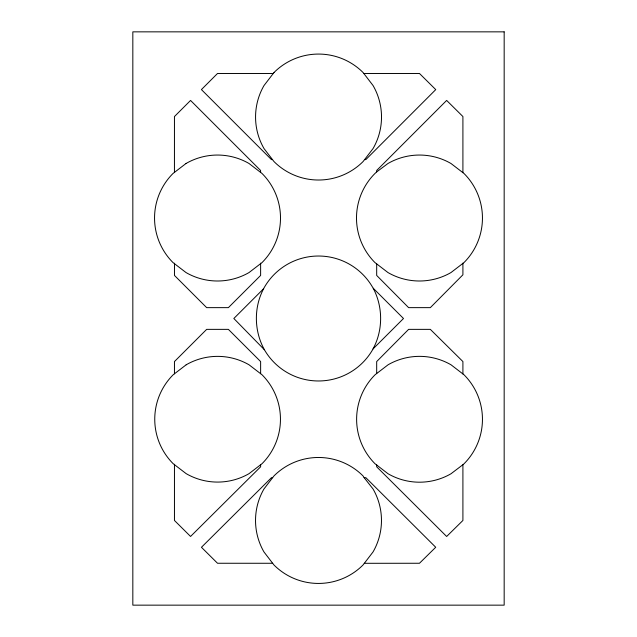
<?xml version="1.0" encoding="UTF-8"?>
<svg xmlns="http://www.w3.org/2000/svg" width="637" height="637" viewBox="0 0 637 637"><rect width="100%" height="100%" fill="white"/><g stroke="black" fill="none" stroke-linecap="round" stroke-linejoin="round"><path stroke-width="0.96" d="M174.474 263.192L174.474 275.439L206.667 307.639L228.38 307.639L260.621 275.439L260.621 263.153M263.614 288.72C253.614 307.679 254.067 331.009 264.395 349.737A62.474 62.474 0 0 0 372.605 349.737L373.035 348.933C383.132 330.205 383.108 307.066 373.226 288.258L372.605 287.263A62.474 62.474 0 0 0 264.395 287.263L263.614 288.72L233.835 318.492L264.395 349.737M373.035 348.933L403.5 318.5L373.226 288.258M376.682 171.902L374.946 173.495A62.975 62.975 0 0 0 374.946 262.555L387.989 272.564A62.975 62.975 0 0 0 450.964 272.564L464.007 262.555A62.975 62.975 0 0 0 464.007 173.495L450.964 163.486A62.975 62.975 0 0 0 387.989 163.486L376.682 171.902L376.682 170.461L446.648 100.423L462.908 116.539L462.908 172.651M462.908 464.707L463.991 463.808A62.92 62.92 0 0 0 464.062 374.827L451.044 364.818A62.92 62.92 0 0 0 388.124 364.762L375.082 374.755A62.92 62.92 0 0 0 375.01 463.736L388.037 473.745A62.92 62.92 0 0 0 450.948 473.793L462.908 464.707L462.908 520.461L446.648 536.481L376.682 466.802L376.682 464.843M273.257 73.478L217.52 73.478L201.419 89.586L271.45 159.6L272.485 159.6M363.807 73.478L419.48 73.478L435.748 89.61L365.821 159.6L364.579 159.6M272.644 477.654L271.489 477.654L201.451 547.287L217.52 563.259L272.66 563.275M364.125 477.654L373.035 488.969A62.975 62.975 0 0 1 373.035 551.945L363.034 564.987A62.975 62.975 0 0 1 273.966 564.987L263.965 551.945A62.975 62.975 0 0 1 263.965 488.969L273.966 475.927A62.975 62.975 0 0 1 363.034 475.927L364.125 477.654L365.821 477.654L435.716 547.263L419.48 563.259L364.316 563.307M462.908 263.137L462.908 274.802L430.333 307.639L408.62 307.639L376.682 275.439L376.682 263.885M462.908 373.959L462.908 361.561L430.333 329.361L408.62 329.361L376.682 361.561L376.682 373.473M260.597 172.372L260.597 170.461L190.559 100.439L174.458 116.539L174.442 172.38M260.629 373.696L260.629 361.561L228.38 329.361L206.667 329.361L174.458 361.561L174.458 373.792M260.629 464.763L260.629 466.802L190.559 536.458L174.458 520.461L174.458 464.269M274.006 72.514L263.997 85.557A62.975 62.975 0 0 0 263.997 148.532L274.006 161.575A62.975 62.975 0 0 0 363.066 161.575L373.075 148.532A62.975 62.975 0 0 0 373.075 85.557L363.066 72.514A62.975 62.975 0 0 0 274.006 72.514M186.036 163.486L172.993 173.495A62.975 62.975 0 0 0 172.993 262.555L186.036 272.564A62.975 62.975 0 0 0 249.011 272.564L262.054 262.555A62.975 62.975 0 0 0 262.054 173.495L249.011 163.486A62.975 62.975 0 0 0 186.036 163.486M186.179 364.794L173.16 374.787A62.848 62.848 0 0 0 173.16 463.672L186.179 473.657A62.848 62.848 0 0 0 249.035 473.657L262.046 463.672A62.848 62.848 0 0 0 262.046 374.787L249.035 364.794A62.848 62.848 0 0 0 186.179 364.794M504.17 31.85L132.83 31.85L132.83 605.15L504.17 605.15L504.17 31.85"/></g></svg>
